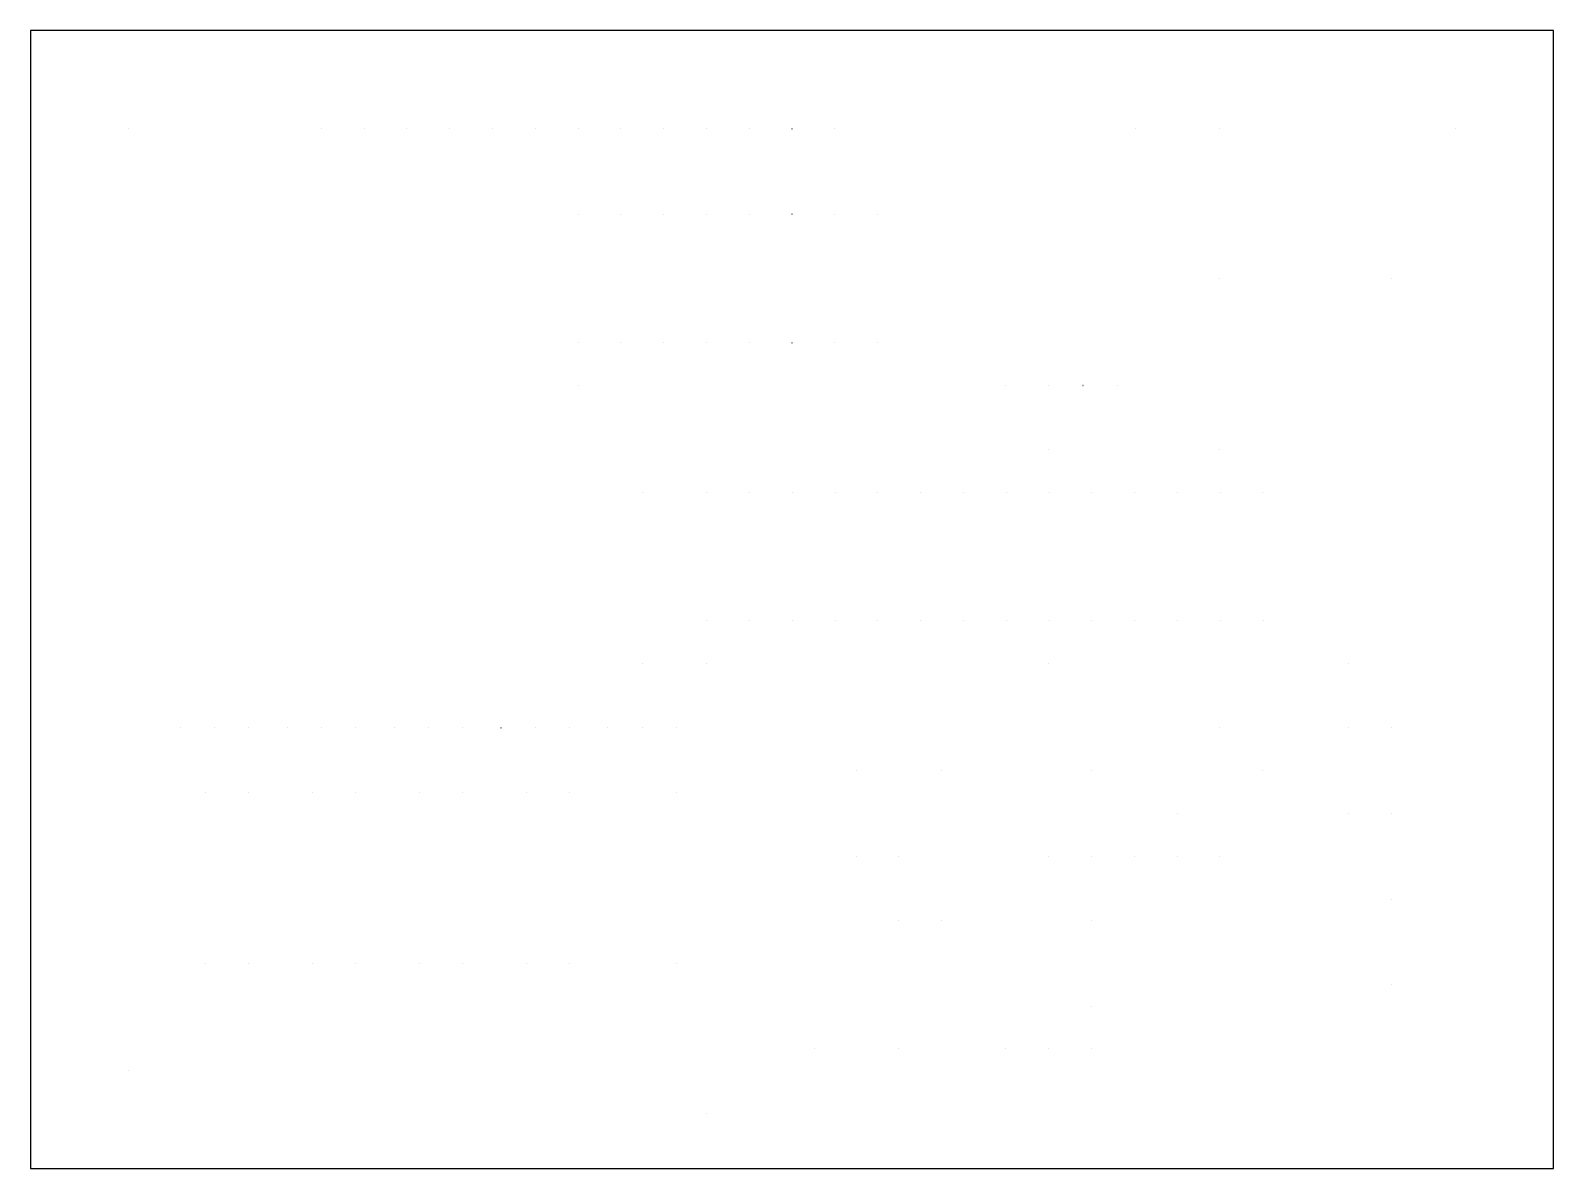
# Model space of a CAD drawing. Extents: x 1.8 to 92.2, y 1.8 to 69.3.
import ezdxf

# ---------------------------------------------------------------- set-up
doc = ezdxf.new("R2010")
doc.units = 0
doc.header["$LTSCALE"] = 0.000394
doc.header["$PDMODE"] = 35
doc.header["$PDSIZE"] = 0.000315
doc.layers.add('PLAN_1', color=7, linetype='CONTINUOUS')

msp = doc.modelspace()

# ---------------------------------------------------------------- linework, layer by layer
at = {"layer": 'PLAN_1', "color": 7}
for p, q in [((92.189964, 69.329971), (1.790001, 69.329971)), ((1.790001, 69.329971), (1.790001, 1.79)), ((92.189964, 1.79), (92.189964, 69.329971)), ((1.790001, 1.79), (92.189964, 1.79))]:
    msp.add_line(p, q, dxfattribs=at)
for p in [(7.619972, 63.499996), (19.049973, 63.499996), (21.589973, 63.499996), (24.129974, 63.499996), (26.669968, 63.499996), (29.209969, 63.499996), (31.749969, 63.499996), (34.28997, 63.499996), (36.829971, 63.499996), (39.369968, 63.499996), (41.909969, 63.499996), (44.44997, 63.499996), (46.989967, 63.499996), (49.529968, 63.499996), (67.386169, 63.499996), (72.389969, 63.499996), (86.359962, 63.499996), (34.28997, 58.419994), (36.829971, 58.419994), (39.369968, 58.419994), (41.909969, 58.419994), (44.44997, 58.419994), (46.989967, 58.419994), (49.529968, 58.419994), (52.069969, 58.419994), (72.389969, 54.609997), (82.549965, 54.609997), (34.28997, 50.799995), (36.829971, 50.799995), (39.369968, 50.799995), (41.909969, 50.799995), (44.44997, 50.799995), (46.989967, 50.799995), (49.529968, 50.799995), (52.069969, 50.799995), (34.28997, 48.259995), (59.689968, 48.259995), (62.229965, 48.259995), (64.261971, 48.259995), (66.293968, 48.259995), (62.229965, 44.449997), (72.389969, 44.449997), (38.099972, 41.909996), (41.93029, 41.909996), (44.470291, 41.909996), (47.010292, 41.909996), (49.550289, 41.909996), (52.09029, 41.909996), (54.630291, 41.909996), (57.170288, 41.909996), (59.710289, 41.909996), (62.25029, 41.909996), (64.790291, 41.909996), (67.330292, 41.909996), (69.870285, 41.909996), (72.410286, 41.909996), (74.929962, 41.909996), (41.93029, 34.289997), (44.470291, 34.289997), (47.010292, 34.289997), (49.550289, 34.289997), (52.09029, 34.289997), (54.630291, 34.289997), (57.170288, 34.289997), (59.710289, 34.289997), (62.25029, 34.289997), (64.790291, 34.289997), (67.330292, 34.289997), (69.870285, 34.289997), (72.410286, 34.289997), (74.950287, 34.289997), (38.099972, 31.749998), (41.909969, 31.749998), (62.229965, 31.749998), (80.009964, 31.749998), (10.667969, 27.939997), (12.699974, 27.939997), (14.731972, 27.939997), (17.017975, 27.939997), (19.049973, 27.939997), (21.08197, 27.939997), (23.367973, 27.939997), (25.399994, 27.939997), (27.431969, 27.939997), (29.717972, 27.939997), (31.749969, 27.939997), (33.781971, 27.939997), (36.06797, 27.939997), (38.099972, 27.939997), (40.131969, 27.939997), (72.389969, 27.939997), (80.009964, 27.939997), (82.549965, 27.939997), (50.799969, 25.399998), (55.879967, 25.399998), (64.769966, 25.399998), (74.929962, 25.399998), (12.191994, 24.129997), (14.731972, 24.129997), (18.541969, 24.129997), (21.08197, 24.129997), (24.891968, 24.129997), (27.431969, 24.129997), (31.24197, 24.129997), (33.781971, 24.129997), (40.131969, 24.129997), (69.849968, 22.859999), (80.009964, 22.859999), (82.549965, 22.859999), (50.799969, 20.319998), (53.33997, 20.319998), (62.229965, 20.319998), (64.769966, 20.319998), (67.309967, 20.319998), (69.849968, 20.319998), (72.389969, 20.319998), (82.549965, 17.779999), (53.33997, 16.509998), (55.879967, 16.509998), (64.769966, 16.509998), (12.191994, 13.969998), (14.731972, 13.969998), (18.541969, 13.969998), (21.08197, 13.969998), (24.891968, 13.969998), (27.431969, 13.969998), (31.24197, 13.969998), (33.781971, 13.969998), (40.131969, 13.969998), (82.549965, 12.699999), (64.769966, 11.429999), (48.33617, 8.889999), (53.33997, 8.889999), (59.689968, 8.889999), (62.229965, 8.889999), (64.769966, 8.889999), (7.619972, 7.62), (41.909969, 5.08)]:
    msp.add_point(p, dxfattribs=at)

doc.saveas('drawing.dxf')
